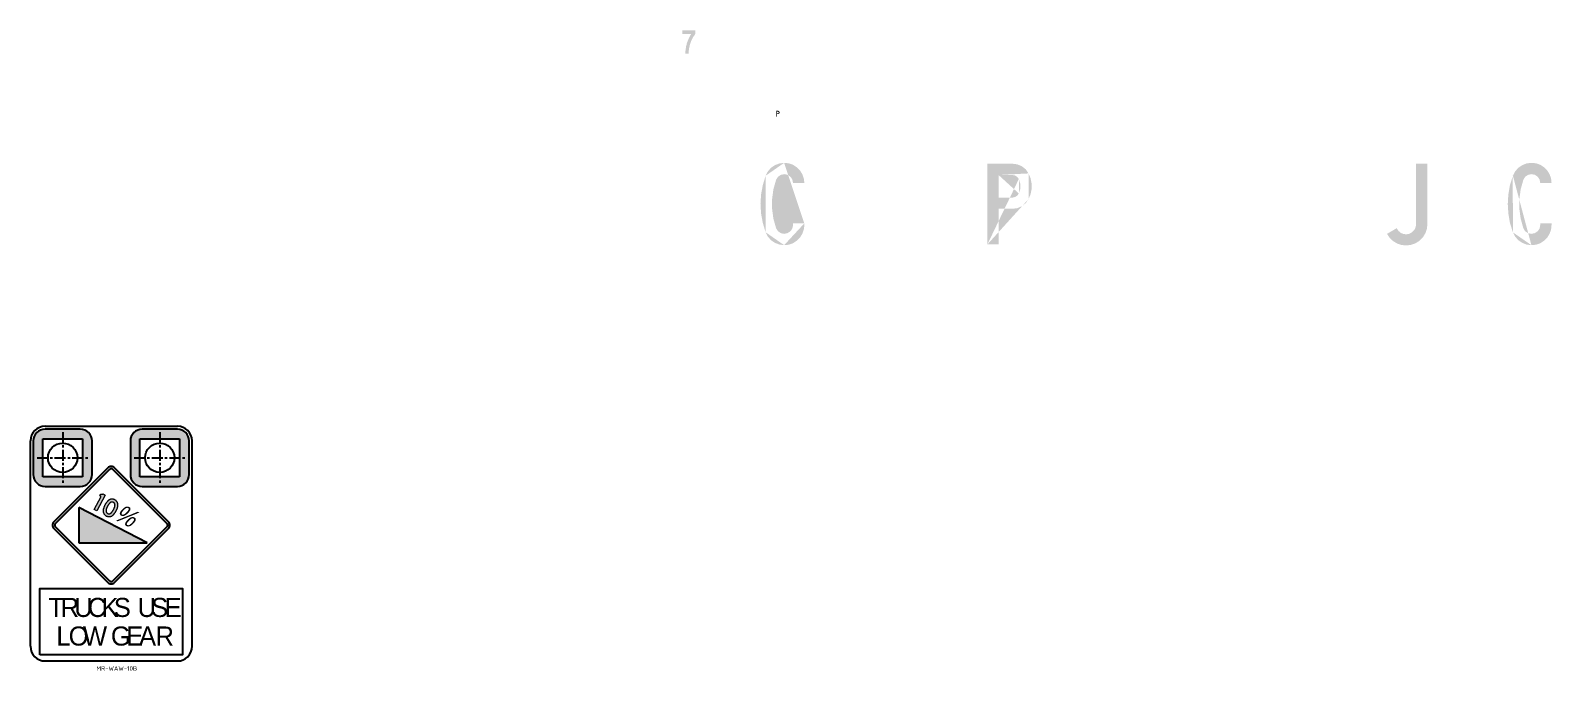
# Model space of a CAD drawing. Extents: x -272 to 1038, y -1303 to 235.
# Drawn here: x -272 to 763, y -202 to 235 of the extents above; entities that cross this region are included whole.
import ezdxf

# ---------------------------------------------------------------- set-up
doc = ezdxf.new("R2010")
doc.units = 0
doc.header["$LTSCALE"] = 6
doc.header["$MEASUREMENT"] = 0
doc.linetypes.add('CENTER', pattern=[2, 1.25, -0.25, 0.25, -0.25])
doc.linetypes.add('CENTERX2', pattern=[101.6, 63.5, -12.7, 12.7, -12.7])
doc.layers.get('0').update_dxf_attribs({"linetype": 'CONTINUOUS'})
for name, color, linetype in [('CENT25', 1, 'CENTER'), ('GREEN', 84, 'CONTINUOUS'), ('L25', 1, 'CONTINUOUS'), ('L35', 3, 'CONTINUOUS'), ('T25', 1, 'CONTINUOUS'), ('TBLK25', 1, 'CONTINUOUS')]:
    doc.layers.add(name, color=color, linetype=linetype)
doc.styles.add('ARIAL', font='ARIAL.TTF', dxfattribs={"width": 0.9, "oblique": 15})
doc.styles.add('CSERIES', font='Cseries.shx')
doc.styles.add('ISO', font='iso')

# ---------------------------------------------------------------- blocks, each defined once
blk = doc.blocks.new('blk5')
at = {"layer": 'L35', "style": 'CSERIES'}
for s, p in [('G', (0, 0)), ('E', (6.93, 0)), ('A', (12.76, 0)), ('R', (20.25, 0))]:
    blk.add_text(s, height=8.67, dxfattribs=at).set_placement(p)
blk = doc.blocks.new('blk4')
at = {"layer": 'L35', "style": 'CSERIES'}
for s, p in [('L', (0, 0)), ('O', (5.58, 0)), ('W', (12.06, 0))]:
    blk.add_text(s, height=8.67, dxfattribs=at).set_placement(p)
blk = doc.blocks.new('blk6')
at = {"layer": 'L35'}
for name, p in [('blk4', (0, 0)), ('blk5', (24.75, 0))]:
    blk.add_blockref(name, p, dxfattribs=at)
blk = doc.blocks.new('blk2')
at = {"layer": 'L35', "style": 'CSERIES'}
for s, p in [('U', (0, 0)), ('S', (6.15, 0)), ('E', (12.25, 0))]:
    blk.add_text(s, height=8.67, dxfattribs=at).set_placement(p)
blk = doc.blocks.new('blk1')
at = {"layer": 'L35', "style": 'CSERIES'}
for s, p in [('T', (0, 0)), ('R', (5.61, 0)), ('U', (11.76, 0)), ('C', (17.91, 0)), ('K', (24.12, 0)), ('S', (29.72, 0))]:
    blk.add_text(s, height=8.67, dxfattribs=at).set_placement(p)
blk = doc.blocks.new('blk3')
at = {"layer": 'L35'}
for name, p in [('blk1', (0, 0)), ('blk2', (40.54, 0))]:
    blk.add_blockref(name, p, dxfattribs=at)

msp = doc.modelspace()

# ---------------------------------------------------------------- hatches: boundary and pattern name
at = {"layer": 'GREEN'}
h = msp.add_hatch(color=256, dxfattribs=at)
h.paths.add_polyline_path([(254.5, 101.9), (254.4, 101.9)], flags=16)
edge = h.paths.add_edge_path()
edge.add_line((246.8, 103.1), (254.5, 103.1))
edge.add_line((254.5, 103.1), (254.5, 101.9))
edge.add_line((254.1, 98.9), (254.5, 101.9))
edge.add_line((254.1, 98.9), (253.1, 96))
edge.add_line((253.1, 96), (251.5, 93.4))
edge.add_line((251.5, 93.4), (249.3, 91.2))
edge.add_line((249.3, 91.2), (246.7, 89.5))
edge.add_line((246.7, 89.5), (243.8, 88.5))
edge.add_line((243.8, 88.5), (240.7, 88.2))
edge.add_line((240.7, 88.2), (237.5, 88.6))
edge.add_line((237.5, 88.6), (234.4, 89.8))
edge.add_line((234.4, 89.8), (231.7, 91.6))
edge.add_line((231.7, 91.6), (229.6, 94.1))
edge.add_line((229.6, 94.1), (228.1, 97))
edge.add_line((228.1, 97), (226.2, 103.3))
edge.add_line((226.2, 103.3), (225, 109.7))
edge.add_line((225, 109.7), (224.6, 116.3))
edge.add_line((224.6, 116.3), (225, 122.8))
edge.add_line((225, 122.8), (226.2, 129.2))
edge.add_line((226.2, 129.2), (228.1, 135.5))
edge.add_line((228.1, 135.5), (229.6, 138.4))
edge.add_line((229.6, 138.4), (231.7, 140.9))
edge.add_line((231.7, 140.9), (234.4, 142.7))
edge.add_line((234.4, 142.7), (237.5, 143.9))
edge.add_line((237.5, 143.9), (240.7, 144.3))
edge.add_line((240.7, 144.3), (243.8, 144))
edge.add_line((243.8, 144), (246.7, 143))
edge.add_line((246.7, 143), (249.3, 141.3))
edge.add_line((249.3, 141.3), (251.5, 139.1))
edge.add_line((251.5, 139.1), (253.1, 136.5))
edge.add_line((253.1, 136.5), (254.1, 133.6))
edge.add_line((254.1, 133.6), (254.5, 130.5))
edge.add_line((254.5, 130.5), (246.8, 130.5))
edge.add_line((246.8, 130.5), (246.3, 132.9))
edge.add_line((246.3, 132.9), (245, 134.8))
edge.add_line((245, 134.8), (243, 136.2))
edge.add_line((243, 136.2), (240.7, 136.6))
edge.add_line((240.7, 136.6), (238.4, 136.1))
edge.add_line((238.4, 136.1), (236.5, 134.8))
edge.add_line((236.5, 134.8), (235.2, 132.7))
edge.add_line((235.2, 132.7), (233.4, 126.3))
edge.add_line((233.4, 126.3), (232.5, 119.6))
edge.add_line((232.5, 119.6), (232.5, 112.9))
edge.add_line((232.5, 112.9), (233.4, 106.2))
edge.add_line((233.4, 106.2), (235.2, 99.8))
edge.add_line((235.2, 99.8), (236.5, 97.7))
edge.add_line((236.5, 97.7), (238.4, 96.4))
edge.add_line((238.4, 96.4), (240.7, 95.9))
edge.add_line((240.7, 95.9), (243, 96.4))
edge.add_line((243, 96.4), (245, 97.7))
edge.add_line((245, 97.7), (246.3, 99.6))
edge.add_line((246.3, 99.6), (246.8, 101.9))
edge.add_line((246.8, 101.9), (246.8, 103.1))
edge = h.paths.add_edge_path(flags=16)
edge.add_line((254.5, 103.1), (254.4, 103.1))
edge.add_line((240.7, 144.3), (240.7, 144.3))
edge.add_line((228.1, 135.5), (228.1, 135.5))
edge.add_line((228.1, 97), (228.1, 97))
edge.add_line((240.7, 88.2), (240.7, 88.2))
h = msp.add_hatch(color=256, dxfattribs=at)
h.paths.add_polyline_path([(396.1, 136), (396.1, 136)], flags=16)
edge = h.paths.add_edge_path(flags=17)
edge.add_line((386.8, 120.6), (386.8, 136))
edge.add_line((386.8, 136), (396.1, 136))
edge.add_line((397.9, 135.7), (396.1, 136))
edge.add_line((397.9, 135.7), (399.4, 134.7))
edge.add_line((399.4, 134.7), (400.5, 133.3))
edge.add_line((400.5, 133.3), (401.5, 130))
edge.add_line((401.5, 130), (401.5, 126.6))
edge.add_line((401.5, 126.6), (400.5, 123.4))
edge.add_line((400.5, 123.4), (399.4, 121.9))
edge.add_line((399.4, 121.9), (397.9, 121))
edge.add_line((397.9, 121), (396.1, 120.6))
edge.add_line((396.1, 120.6), (386.8, 120.6))
h.paths.add_polyline_path([(396.1, 143.7), (396.1, 143.7)], flags=16)
edge = h.paths.add_edge_path()
edge.add_line((386.8, 88.7), (379.1, 88.7))
edge.add_line((379.1, 88.7), (379.1, 143.7))
edge.add_line((379.1, 143.7), (396.1, 143.7))
edge.add_line((399.4, 143.3), (396.1, 143.7))
edge.add_line((399.4, 143.3), (402.5, 142))
edge.add_line((402.5, 142), (405.2, 139.9))
edge.add_line((405.2, 139.9), (407.1, 137.1))
edge.add_line((407.1, 137.1), (408.5, 133.8))
edge.add_line((408.5, 133.8), (409.2, 130.2))
edge.add_line((409.2, 130.2), (409.2, 126.5))
edge.add_line((409.2, 126.5), (408.5, 122.9))
edge.add_line((408.5, 122.9), (407.1, 119.6))
edge.add_line((407.1, 119.6), (405.2, 116.8))
edge.add_line((405.2, 116.8), (402.5, 114.7))
edge.add_line((402.5, 114.7), (399.4, 113.4))
edge.add_line((399.4, 113.4), (396.1, 113))
edge.add_line((396.1, 113), (386.8, 113))
edge.add_line((386.8, 113), (386.8, 88.7))
edge = h.paths.add_edge_path()
edge.add_line((386.8, 136), (386.7, 136))
edge.add_line((400.5, 123.4), (400.5, 123.4))
edge.add_line((400.5, 133.3), (400.5, 133.3))
edge.add_line((379.1, 88.7), (379.1, 88.7))
edge.add_line((407.1, 119.6), (407.1, 119.6))
edge.add_line((407.1, 137.1), (407.1, 137.1))
h = msp.add_hatch(color=256, dxfattribs=at)
h.paths.add_polyline_path([(396.1, 136), (396.1, 136)], flags=16)
edge = h.paths.add_edge_path(flags=17)
edge.add_line((386.8, 120.6), (386.8, 136))
edge.add_line((386.8, 136), (396.1, 136))
edge.add_line((397.9, 135.7), (396.1, 136))
edge.add_line((397.9, 135.7), (399.4, 134.7))
edge.add_line((399.4, 134.7), (400.5, 133.3))
edge.add_line((400.5, 133.3), (401.5, 130))
edge.add_line((401.5, 130), (401.5, 126.6))
edge.add_line((401.5, 126.6), (400.5, 123.4))
edge.add_line((400.5, 123.4), (399.4, 121.9))
edge.add_line((399.4, 121.9), (397.9, 121))
edge.add_line((397.9, 121), (396.1, 120.6))
edge.add_line((396.1, 120.6), (386.8, 120.6))
h.paths.add_polyline_path([(396.1, 143.7), (396.1, 143.7)], flags=16)
edge = h.paths.add_edge_path()
edge.add_line((386.8, 88.7), (379.1, 88.7))
edge.add_line((379.1, 88.7), (379.1, 143.7))
edge.add_line((379.1, 143.7), (396.1, 143.7))
edge.add_line((399.4, 143.3), (396.1, 143.7))
edge.add_line((399.4, 143.3), (402.5, 142))
edge.add_line((402.5, 142), (405.2, 139.9))
edge.add_line((405.2, 139.9), (407.1, 137.1))
edge.add_line((407.1, 137.1), (408.5, 133.8))
edge.add_line((408.5, 133.8), (409.2, 130.2))
edge.add_line((409.2, 130.2), (409.2, 126.5))
edge.add_line((409.2, 126.5), (408.5, 122.9))
edge.add_line((408.5, 122.9), (407.1, 119.6))
edge.add_line((407.1, 119.6), (405.2, 116.8))
edge.add_line((405.2, 116.8), (402.5, 114.7))
edge.add_line((402.5, 114.7), (399.4, 113.4))
edge.add_line((399.4, 113.4), (396.1, 113))
edge.add_line((396.1, 113), (386.8, 113))
edge.add_line((386.8, 113), (386.8, 88.7))
edge = h.paths.add_edge_path()
edge.add_line((386.8, 136), (386.7, 136))
edge.add_line((400.5, 123.4), (400.5, 123.4))
edge.add_line((400.5, 133.3), (400.5, 133.3))
edge.add_line((379.1, 88.7), (379.1, 88.7))
edge.add_line((407.1, 119.6), (407.1, 119.6))
edge.add_line((407.1, 137.1), (407.1, 137.1))
h = msp.add_hatch(color=256, dxfattribs=at)
h.paths.add_polyline_path([(671, 102.5), (671, 102.5)], flags=16)
edge = h.paths.add_edge_path()
edge.add_line((671, 143.7), (671, 102.5))
edge.add_line((670.7, 100.5), (671, 102.5))
edge.add_line((670.7, 100.5), (669.8, 98.6))
edge.add_line((669.8, 98.6), (668.3, 97.1))
edge.add_line((668.3, 97.1), (666.5, 96))
edge.add_line((666.5, 96), (664.5, 95.6))
edge.add_line((664.5, 95.6), (662.4, 95.8))
edge.add_line((662.4, 95.8), (660.5, 96.6))
edge.add_line((660.5, 96.6), (658.9, 98))
edge.add_line((658.9, 98), (657.8, 99.8))
edge.add_line((657.8, 99.8), (651.2, 95.9))
edge.add_line((651.2, 95.9), (653, 93.2))
edge.add_line((653, 93.2), (655.3, 91))
edge.add_line((655.3, 91), (658.1, 89.3))
edge.add_line((658.1, 89.3), (661.1, 88.3))
edge.add_line((661.1, 88.3), (664.4, 88))
edge.add_line((664.4, 88), (667.5, 88.4))
edge.add_line((667.5, 88.4), (670.6, 89.5))
edge.add_line((670.6, 89.5), (673.3, 91.2))
edge.add_line((673.3, 91.2), (675.6, 93.5))
edge.add_line((675.6, 93.5), (677.3, 96.3))
edge.add_line((677.3, 96.3), (678.3, 99.3))
edge.add_line((678.3, 99.3), (678.7, 102.5))
edge.add_line((678.7, 102.5), (678.7, 143.7))
edge.add_line((678.7, 143.7), (671, 143.7))
edge = h.paths.add_edge_path(flags=16)
edge.add_line((678.7, 102.5), (678.7, 102.5))
edge.add_line((678.7, 102.5), (678.7, 102.5))
edge = h.paths.add_edge_path(flags=16)
edge.add_line((657.8, 99.8), (657.8, 99.8))
h = msp.add_hatch(color=256, dxfattribs=at)
h.paths.add_polyline_path([(763.2, 101.9), (763.2, 101.9)], flags=16)
edge = h.paths.add_edge_path()
edge.add_line((755.5, 103.1), (763.2, 103.1))
edge.add_line((763.2, 103.1), (763.2, 101.9))
edge.add_line((762.9, 98.9), (763.2, 101.9))
edge.add_line((762.9, 98.9), (761.9, 96))
edge.add_line((761.9, 96), (760.3, 93.4))
edge.add_line((760.3, 93.4), (758.1, 91.2))
edge.add_line((758.1, 91.2), (755.5, 89.5))
edge.add_line((755.5, 89.5), (752.6, 88.5))
edge.add_line((752.6, 88.5), (749.5, 88.2))
edge.add_line((749.5, 88.2), (746.2, 88.6))
edge.add_line((746.2, 88.6), (743.2, 89.8))
edge.add_line((743.2, 89.8), (740.5, 91.6))
edge.add_line((740.5, 91.6), (738.4, 94.1))
edge.add_line((738.4, 94.1), (736.9, 97))
edge.add_line((736.9, 97), (734.9, 103.3))
edge.add_line((734.9, 103.3), (733.8, 109.7))
edge.add_line((733.8, 109.7), (733.4, 116.3))
edge.add_line((733.4, 116.3), (733.8, 122.8))
edge.add_line((733.8, 122.8), (734.9, 129.2))
edge.add_line((734.9, 129.2), (736.9, 135.5))
edge.add_line((736.9, 135.5), (738.4, 138.4))
edge.add_line((738.4, 138.4), (740.5, 140.9))
edge.add_line((740.5, 140.9), (743.2, 142.7))
edge.add_line((743.2, 142.7), (746.2, 143.9))
edge.add_line((746.2, 143.9), (749.5, 144.3))
edge.add_line((749.5, 144.3), (752.6, 144))
edge.add_line((752.6, 144), (755.5, 143))
edge.add_line((755.5, 143), (758.1, 141.3))
edge.add_line((758.1, 141.3), (760.3, 139.1))
edge.add_line((760.3, 139.1), (761.9, 136.5))
edge.add_line((761.9, 136.5), (762.9, 133.6))
edge.add_line((762.9, 133.6), (763.2, 130.5))
edge.add_line((763.2, 130.5), (755.5, 130.5))
edge.add_line((755.5, 130.5), (755.1, 132.9))
edge.add_line((755.1, 132.9), (753.8, 134.8))
edge.add_line((753.8, 134.8), (751.8, 136.2))
edge.add_line((751.8, 136.2), (749.5, 136.6))
edge.add_line((749.5, 136.6), (747.2, 136.1))
edge.add_line((747.2, 136.1), (745.2, 134.8))
edge.add_line((745.2, 134.8), (744, 132.7))
edge.add_line((744, 132.7), (742.2, 126.3))
edge.add_line((742.2, 126.3), (741.3, 119.6))
edge.add_line((741.3, 119.6), (741.3, 112.9))
edge.add_line((741.3, 112.9), (742.2, 106.2))
edge.add_line((742.2, 106.2), (744, 99.8))
edge.add_line((744, 99.8), (745.2, 97.7))
edge.add_line((745.2, 97.7), (747.2, 96.4))
edge.add_line((747.2, 96.4), (749.5, 95.9))
edge.add_line((749.5, 95.9), (751.8, 96.4))
edge.add_line((751.8, 96.4), (753.8, 97.7))
edge.add_line((753.8, 97.7), (755.1, 99.6))
edge.add_line((755.1, 99.6), (755.5, 101.9))
edge.add_line((755.5, 101.9), (755.5, 103.1))
edge = h.paths.add_edge_path(flags=16)
edge.add_line((763.2, 103.1), (763.2, 103.1))
edge.add_line((749.5, 144.3), (749.5, 144.3))
edge.add_line((736.9, 135.5), (736.8, 135.5))
edge.add_line((736.9, 97), (736.8, 97))
edge.add_line((749.5, 88.2), (749.5, 88.2))
at = {"layer": 'L25'}
h = msp.add_hatch(color=256, dxfattribs=at)
h.paths.add_polyline_path([(-237, -43.7), (-237, -69.7), (-264, -69.7), (-264, -44.2), (-268.1, -39.5, 0.19903), (-270.5, -45.2), (-270.5, -68.2, 0.414214), (-262.5, -76.2), (-238.5, -76.2, 0.414214), (-230.5, -68.2), (-230.5, -45.2, 0.414214), (-238.5, -37.2), (-262.5, -37.2, 0.198795), (-268.1, -39.5), (-264, -44.2), (-264, -43.7)])
h.paths.add_polyline_path([(-171.9, -43.7), (-166.6, -39.7, 0.206844), (-172.4, -37.2), (-196.4, -37.2, 0.414214), (-204.4, -45.2), (-204.4, -68.2, 0.414214), (-196.4, -76.2), (-172.4, -76.2, 0.414214), (-164.4, -68.2), (-164.4, -45.2, 0.191005), (-166.6, -39.7), (-171.9, -43.7), (-170.9, -43.7), (-170.9, -69.7), (-197.9, -69.7), (-197.9, -43.7)])
at = {"layer": 'L25', "ltscale": 1000}
h = msp.add_hatch(color=256, dxfattribs=at)
edge = h.paths.add_edge_path(flags=16)
edge.add_arc((-254.3, -102.7), 1.6, 135, 225)
edge.add_line((-255.4, -103.8), (-218.6, -140.6))
edge.add_arc((-217.5, -139.5), 1.6, 225, 315)
edge.add_line((-216.3, -140.6), (-179.5, -103.8))
edge.add_arc((-180.6, -102.7), 1.6, 315, 405)
edge.add_line((-179.5, -101.5), (-216.3, -64.7))
edge.add_arc((-217.5, -65.8), 1.6, 45, 135)
edge.add_line((-218.6, -64.7), (-255.4, -101.5))
edge = h.paths.add_edge_path()
edge.add_arc((-217.5, -139.5), 3.21, 225, 315)
edge.add_line((-215.2, -141.8), (-178.4, -104.9))
edge.add_arc((-180.6, -102.7), 3.21, 315, 405)
edge.add_line((-178.4, -100.4), (-215.2, -63.5))
edge.add_arc((-217.5, -65.8), 3.21, 45, 135)
edge.add_line((-219.7, -63.5), (-256.6, -100.4))
edge.add_arc((-254.3, -102.7), 3.21, 135, 225)
edge.add_line((-256.6, -104.9), (-219.7, -141.8))
at = {"layer": 'L35', "linetype": 'Continuous'}
h = msp.add_hatch(color=1, dxfattribs=at)
h.paths.add_polyline_path([(-221.5, -82.1), (-222.9, -81.3), (-223.1, -81.4), (-223.4, -81.5), (-223.6, -81.5), (-223.8, -81.6), (-224, -81.6), (-224.3, -81.5), (-224.5, -81.4), (-225.2, -82.7), (-224.3, -83.2), (-229, -91.9), (-227.2, -92.8)])
h.paths.add_polyline_path([(-221.5, -88.4), (-221.6, -88.6), (-221.7, -88.8), (-221.8, -88.9), (-221.9, -89.1), (-222, -89.3), (-222, -89.5), (-222.1, -89.7), (-222.2, -89.9), (-222.3, -90.1), (-222.4, -90.3), (-222.4, -90.5), (-222.5, -90.6), (-222.6, -90.8), (-222.6, -91), (-222.7, -91.2), (-222.7, -91.4), (-222.8, -91.6), (-222.9, -91.8), (-222.9, -91.9), (-222.9, -92.1), (-222.9, -92.2), (-222.9, -92.3), (-223, -92.4), (-223, -92.5), (-223, -92.8), (-223, -92.9), (-223, -93), (-223, -93.1), (-223, -93.2), (-222.9, -93.4), (-222.9, -93.6), (-222.9, -93.7), (-222.9, -93.8), (-222.8, -93.9), (-222.8, -94), (-222.8, -94.1), (-222.7, -94.3), (-222.6, -94.4), (-222.6, -94.5), (-222.5, -94.7), (-222.5, -94.8), (-222.4, -94.9), (-222.4, -95), (-222.3, -95.1), (-222.2, -95.1), (-222.2, -95.2), (-222.1, -95.3), (-222, -95.4), (-221.9, -95.5), (-221.9, -95.6), (-221.8, -95.7), (-221.7, -95.8), (-221.6, -95.8), (-221.5, -95.9), (-221.3, -96), (-221.1, -96.2), (-221, -96.2), (-220.9, -96.3), (-220.8, -96.4), (-220.7, -96.4), (-220.6, -96.5), (-220.5, -96.5), (-220.4, -96.5), (-220.3, -96.6), (-220.1, -96.7), (-220, -96.7), (-219.9, -96.7), (-219.8, -96.7), (-219.6, -96.8), (-219.5, -96.8), (-219.4, -96.8), (-219.3, -96.8), (-219.2, -96.8), (-219.1, -96.8), (-219, -96.8), (-218.8, -96.8), (-218.7, -96.8), (-218.6, -96.8), (-218.5, -96.8), (-218.4, -96.8), (-218.3, -96.8), (-218.1, -96.7), (-217.9, -96.7), (-217.8, -96.7), (-217.7, -96.6), (-217.6, -96.6), (-217.5, -96.5), (-217.4, -96.5), (-217.3, -96.5), (-217.2, -96.4), (-217.1, -96.4), (-217, -96.3), (-216.9, -96.2), (-216.8, -96.2), (-216.7, -96.1), (-216.5, -96), (-216.4, -95.9), (-216.3, -95.8), (-216.2, -95.7), (-216.1, -95.7), (-216, -95.6), (-216, -95.5), (-215.8, -95.3), (-215.7, -95.2), (-215.6, -95), (-215.4, -94.9), (-215.3, -94.7), (-215.2, -94.5), (-215.1, -94.4), (-214.9, -94.2), (-214.8, -94), (-214.7, -93.9), (-214.6, -93.7), (-214.5, -93.5), (-214.4, -93.3), (-214.3, -93.2), (-214.2, -93), (-214.1, -92.8), (-214, -92.6), (-213.9, -92.4), (-213.8, -92.2), (-213.7, -92), (-213.6, -91.9), (-213.6, -91.7), (-213.5, -91.5), (-213.4, -91.3), (-213.3, -91.1), (-213.3, -90.9), (-213.2, -90.7), (-213.2, -90.5), (-213.1, -90.3), (-213, -90.1), (-213, -89.9), (-213, -89.8), (-212.9, -89.7), (-212.9, -89.4), (-212.9, -89.3), (-212.9, -89.2), (-212.9, -89), (-212.9, -88.9), (-212.9, -88.7), (-212.9, -88.6), (-212.9, -88.4), (-212.9, -88.2), (-213, -88.1), (-213, -87.9), (-213, -87.8), (-213.1, -87.7), (-213.1, -87.6), (-213.1, -87.5), (-213.2, -87.4), (-213.2, -87.3), (-213.3, -87.2), (-213.3, -87.1), (-213.4, -87), (-213.4, -86.9), (-213.5, -86.8), (-213.6, -86.7), (-213.6, -86.6), (-213.7, -86.5), (-213.8, -86.4), (-213.8, -86.3), (-213.9, -86.2), (-214, -86.1), (-214.1, -86.1), (-214.2, -85.9), (-214.3, -85.8), (-214.4, -85.8), (-214.5, -85.7), (-214.6, -85.6), (-214.7, -85.6), (-214.8, -85.5), (-214.9, -85.4), (-215.1, -85.3), (-215.2, -85.3), (-215.3, -85.2), (-215.4, -85.2), (-215.5, -85.1), (-215.6, -85.1), (-215.8, -85.1), (-215.9, -85), (-216, -85), (-216.1, -85), (-216.2, -85), (-216.3, -84.9), (-216.4, -84.9), (-216.6, -84.9), (-216.7, -84.9), (-216.8, -84.9), (-216.9, -84.9), (-217, -84.9), (-217.1, -84.9), (-217.2, -84.9), (-217.4, -84.9), (-217.5, -84.9), (-217.6, -85), (-217.7, -85), (-217.8, -85), (-217.9, -85), (-218, -85.1), (-218.3, -85.1), (-218.4, -85.2), (-218.5, -85.2), (-218.6, -85.3), (-218.7, -85.3), (-218.8, -85.4), (-218.9, -85.4), (-219, -85.5), (-219.1, -85.6), (-219.2, -85.6), (-219.4, -85.8), (-219.5, -85.8), (-219.6, -85.9), (-219.7, -86.1), (-219.8, -86.2), (-219.9, -86.2), (-220, -86.4), (-220.2, -86.5), (-220.3, -86.7), (-220.4, -86.9), (-220.5, -87), (-220.7, -87.2), (-220.8, -87.4), (-220.9, -87.5), (-221, -87.7), (-221.1, -87.9), (-221.3, -88), (-221.4, -88.2)])
h.paths.add_polyline_path([(-219.2, -88.5), (-219, -88.3), (-218.9, -88.2), (-218.8, -87.9), (-218.5, -87.7), (-218.3, -87.4), (-218.1, -87.2), (-217.9, -87.1), (-217.7, -87), (-217.4, -86.9), (-217.3, -86.9), (-217.1, -86.9), (-216.9, -86.9), (-216.6, -86.9), (-216.4, -86.9), (-216.1, -87), (-215.9, -87.1), (-215.7, -87.2), (-215.5, -87.4), (-215.3, -87.6), (-215.2, -87.7), (-215.2, -87.8), (-215, -88), (-215, -88.2), (-214.9, -88.4), (-214.9, -88.6), (-214.9, -88.7), (-214.8, -89), (-214.9, -89.1), (-214.9, -89.3), (-214.9, -89.5), (-215, -89.7), (-215.1, -90), (-215.1, -90.2), (-215.2, -90.5), (-215.3, -90.7), (-215.4, -91), (-215.5, -91.3), (-215.6, -91.6), (-215.7, -91.7), (-215.9, -92), (-216, -92.3), (-216.2, -92.5), (-216.3, -92.7), (-216.4, -92.9), (-216.6, -93.1), (-216.7, -93.4), (-216.9, -93.6), (-217.1, -93.8), (-217.3, -94), (-217.4, -94.1), (-217.6, -94.3), (-217.8, -94.5), (-218, -94.6), (-218.2, -94.7), (-218.5, -94.8), (-218.7, -94.8), (-218.9, -94.9), (-219.1, -94.9), (-219.4, -94.8), (-219.6, -94.8), (-219.9, -94.7), (-220.1, -94.5), (-220.3, -94.4), (-220.4, -94.2), (-220.6, -94.1), (-220.7, -93.9), (-220.8, -93.6), (-220.9, -93.5), (-220.9, -93.4), (-221, -93.2), (-221, -93.1), (-221, -92.8), (-221, -92.7), (-221, -92.5), (-220.9, -92.2), (-220.8, -91.8), (-220.7, -91.5), (-220.6, -91.2), (-220.6, -91), (-220.5, -90.8), (-220.4, -90.5), (-220.2, -90.3), (-220.1, -90), (-220, -89.8), (-219.9, -89.5), (-219.7, -89.3), (-219.5, -89), (-219.4, -88.7)], flags=16)
msp.add_hatch(color=1, dxfattribs=at).paths.add_polyline_path([(-239.5, -90.5), (-239.5, -114.6), (-193.1, -114.6)])
at = {"layer": 'TBLK25', "linetype": 'CENTERX2'}
h = msp.add_hatch(color=256, dxfattribs=at)
h.paths.add_polyline_path([(175.7, 218.6), (175.7, 218.6)], flags=16)
edge = h.paths.add_edge_path()
edge.add_line((175.7, 219), (175.7, 218.6))
edge.add_line((173.4, 218.6), (175.7, 218.6))
edge.add_line((173.4, 218.6), (173.4, 219.1))
edge.add_line((173.4, 219.1), (173.5, 219.6))
edge.add_line((173.5, 219.6), (173.5, 220.1))
edge.add_line((173.5, 220.1), (173.5, 220.6))
edge.add_line((173.5, 220.6), (173.6, 221))
edge.add_line((173.6, 221), (173.6, 221.5))
edge.add_line((173.6, 221.5), (173.7, 222))
edge.add_line((173.7, 222), (173.8, 222.5))
edge.add_line((173.8, 222.5), (173.9, 223))
edge.add_line((173.9, 223), (173.9, 223.5))
edge.add_line((173.9, 223.5), (174, 224))
edge.add_line((174, 224), (174.2, 224.5))
edge.add_line((174.2, 224.5), (174.3, 224.9))
edge.add_line((174.3, 224.9), (174.4, 225.4))
edge.add_line((174.4, 225.4), (174.5, 225.9))
edge.add_line((174.5, 225.9), (174.7, 226.4))
edge.add_line((174.7, 226.4), (174.9, 226.8))
edge.add_line((174.9, 226.8), (175, 227.3))
edge.add_line((175, 227.3), (175.2, 227.8))
edge.add_line((175.2, 227.8), (175.4, 228.2))
edge.add_line((175.4, 228.2), (175.6, 228.7))
edge.add_line((175.6, 228.7), (175.8, 229.1))
edge.add_line((175.8, 229.1), (176, 229.6))
edge.add_line((176, 229.6), (176.2, 230))
edge.add_line((176.2, 230), (176.4, 230.5))
edge.add_line((176.4, 230.5), (176.7, 230.9))
edge.add_line((176.7, 230.9), (176.9, 231.3))
edge.add_line((176.9, 231.3), (177.2, 231.7))
edge.add_line((177.2, 231.7), (177.4, 232.2))
edge.add_line((177.4, 232.2), (171.4, 232.2))
edge.add_line((171.4, 232.2), (171.4, 234.6))
edge.add_line((171.4, 234.6), (180.2, 234.6))
edge.add_line((180.2, 234.6), (180.2, 232.2))
edge.add_line((180.2, 232.2), (179.9, 231.8))
edge.add_line((179.9, 231.8), (179.6, 231.4))
edge.add_line((179.6, 231.4), (179.4, 231))
edge.add_line((179.4, 231), (179.1, 230.6))
edge.add_line((179.1, 230.6), (178.9, 230.2))
edge.add_line((178.9, 230.2), (178.6, 229.8))
edge.add_line((178.6, 229.8), (178.4, 229.4))
edge.add_line((178.4, 229.4), (178.2, 229))
edge.add_line((178.2, 229), (178, 228.6))
edge.add_line((178, 228.6), (177.8, 228.1))
edge.add_line((177.8, 228.1), (177.6, 227.7))
edge.add_line((177.6, 227.7), (177.4, 227.3))
edge.add_line((177.4, 227.3), (177.2, 226.8))
edge.add_line((177.2, 226.8), (177.1, 226.4))
edge.add_line((177.1, 226.4), (176.9, 225.9))
edge.add_line((176.9, 225.9), (176.8, 225.5))
edge.add_line((176.8, 225.5), (176.6, 225.1))
edge.add_line((176.6, 225.1), (176.5, 224.6))
edge.add_line((176.5, 224.6), (176.4, 224.1))
edge.add_line((176.4, 224.1), (176.3, 223.7))
edge.add_line((176.3, 223.7), (176.2, 223.2))
edge.add_line((176.2, 223.2), (176.1, 222.8))
edge.add_line((176.1, 222.8), (176, 222.3))
edge.add_line((176, 222.3), (175.9, 221.8))
edge.add_line((175.9, 221.8), (175.9, 221.4))
edge.add_line((175.9, 221.4), (175.8, 220.9))
edge.add_line((175.8, 220.9), (175.8, 220.4))
edge.add_line((175.8, 220.4), (175.7, 220))
edge.add_line((175.7, 220), (175.7, 219.5))
edge.add_line((175.7, 219.5), (175.7, 219))
edge = h.paths.add_edge_path(flags=16)
edge.add_line((180.2, 232.2), (180.1, 232.2))
edge.add_line((173.4, 218.6), (173.4, 218.6))
h = msp.add_hatch(color=256, dxfattribs=at)
h.paths.add_polyline_path([(236.6, 179.2), (236.6, 179.2)], flags=0)
edge = h.paths.add_edge_path(flags=16)
edge.add_line((235.9, 178.1), (235.9, 179.2))
edge.add_line((235.9, 179.2), (236.6, 179.2))
edge.add_line((236.9, 179), (236.6, 179.2))
edge.add_line((236.9, 179), (237, 178.7))
edge.add_line((237, 178.7), (236.9, 178.3))
edge.add_line((236.9, 178.3), (236.6, 178.1))
edge.add_line((236.6, 178.1), (235.9, 178.1))
h.paths.add_polyline_path([(236.6, 179.8), (236.6, 179.8)], flags=16)
edge = h.paths.add_edge_path()
edge.add_line((235.9, 175.8), (235.4, 175.8))
edge.add_line((235.4, 175.8), (235.4, 179.8))
edge.add_line((235.4, 179.8), (236.6, 179.8))
edge.add_line((236.9, 179.7), (236.6, 179.8))
edge.add_line((236.9, 179.7), (237.2, 179.6))
edge.add_line((237.2, 179.6), (237.4, 179.4))
edge.add_line((237.4, 179.4), (237.6, 178.9))
edge.add_line((237.6, 178.9), (237.6, 178.5))
edge.add_line((237.6, 178.5), (237.4, 178))
edge.add_line((237.4, 178), (237.2, 177.8))
edge.add_line((237.2, 177.8), (236.9, 177.6))
edge.add_line((236.9, 177.6), (236.6, 177.5))
edge.add_line((236.6, 177.5), (235.9, 177.5))
edge.add_line((235.9, 177.5), (235.9, 175.8))

# ---------------------------------------------------------------- linework, layer by layer
at = {"color": 1, "lineweight": 0}
for points in [[(-222.9, -81.3), (-221.5, -82.1), (-227.2, -92.8), (-229, -91.9), (-224.3, -83.2), (-225.2, -82.7), (-224.5, -81.4), (-224.4, -81.5), (-224.3, -81.5), (-224.3, -81.5), (-224.2, -81.5), (-224.1, -81.5), (-224, -81.5), (-224, -81.6), (-223.9, -81.6), (-223.8, -81.6), (-223.7, -81.6), (-223.7, -81.6), (-223.6, -81.5), (-223.5, -81.5), (-223.4, -81.5), (-223.3, -81.5), (-223.3, -81.5), (-223.2, -81.4), (-223.1, -81.4), (-223.1, -81.4), (-223, -81.3), (-222.9, -81.3), (-222.9, -81.3)], [(-222.9, -91.8), (-222.9, -91.9), (-222.9, -92.1), (-222.9, -92.2), (-222.9, -92.3), (-223, -92.4), (-223, -92.5), (-223, -92.6), (-223, -92.8), (-223, -92.9), (-223, -93), (-223, -93.1), (-223, -93.2), (-222.9, -93.3), (-222.9, -93.4), (-222.9, -93.6), (-222.9, -93.7), (-222.9, -93.8), (-222.8, -93.9), (-222.8, -94), (-222.8, -94.1), (-222.7, -94.2), (-222.7, -94.3), (-222.6, -94.4), (-222.6, -94.5), (-222.5, -94.7), (-222.5, -94.8), (-222.4, -94.9), (-222.4, -95), (-222.3, -95.1), (-222.2, -95.1), (-222.2, -95.2), (-222.1, -95.3), (-222, -95.4), (-221.9, -95.5), (-221.9, -95.6), (-221.8, -95.7), (-221.7, -95.8), (-221.6, -95.8), (-221.5, -95.9), (-221.4, -96), (-221.3, -96), (-221.2, -96.1), (-221.1, -96.2), (-221, -96.2), (-220.9, -96.3), (-220.8, -96.4)], [(-219.9, -86.2), (-220, -86.4), (-220.2, -86.5), (-220.3, -86.7), (-220.4, -86.9), (-220.5, -87), (-220.7, -87.2), (-220.8, -87.4), (-220.9, -87.5), (-221, -87.7), (-221.1, -87.9), (-221.3, -88), (-221.4, -88.2), (-221.5, -88.4), (-221.6, -88.6), (-221.7, -88.8), (-221.8, -88.9), (-221.9, -89.1), (-222, -89.3), (-222, -89.5), (-222.1, -89.7), (-222.2, -89.9), (-222.3, -90.1), (-222.4, -90.3), (-222.4, -90.5), (-222.5, -90.6), (-222.6, -90.8), (-222.6, -91), (-222.7, -91.2), (-222.7, -91.4), (-222.8, -91.6), (-222.9, -91.8)], [(-218.3, -87.5), (-218.5, -87.6), (-218.6, -87.7), (-218.7, -87.9), (-218.8, -88), (-218.9, -88.2), (-219, -88.3), (-219.2, -88.4), (-219.3, -88.6), (-219.4, -88.7), (-219.5, -88.9), (-219.6, -89.1), (-219.7, -89.2), (-219.8, -89.4), (-219.9, -89.5), (-220, -89.7), (-220, -89.8), (-220.1, -90), (-220.2, -90.2), (-220.3, -90.3), (-220.4, -90.5), (-220.4, -90.7), (-220.5, -90.8), (-220.6, -91), (-220.6, -91.2), (-220.7, -91.4), (-220.7, -91.5), (-220.8, -91.7), (-220.8, -91.9), (-220.9, -92.1), (-220.9, -92.2), (-221, -92.4)], [(-221, -92.4), (-221, -92.5), (-221, -92.6), (-221, -92.7), (-221, -92.7), (-221, -92.8), (-221, -92.9), (-221, -93), (-221, -93.1), (-221, -93.2), (-221, -93.2), (-220.9, -93.3), (-220.9, -93.4), (-220.9, -93.5), (-220.9, -93.6), (-220.8, -93.6), (-220.8, -93.7), (-220.8, -93.8), (-220.7, -93.8), (-220.7, -93.9), (-220.6, -94), (-220.6, -94.1), (-220.6, -94.1), (-220.5, -94.2), (-220.4, -94.2), (-220.4, -94.3), (-220.3, -94.4), (-220.3, -94.4), (-220.2, -94.5), (-220.1, -94.5), (-220.1, -94.5), (-220, -94.6), (-219.9, -94.6)], [(-215, -85.4), (-215.1, -85.3), (-215.2, -85.3), (-215.3, -85.2), (-215.4, -85.2), (-215.5, -85.1), (-215.6, -85.1), (-215.8, -85.1), (-215.9, -85), (-216, -85), (-216.1, -85), (-216.2, -85), (-216.3, -84.9), (-216.4, -84.9), (-216.6, -84.9), (-216.7, -84.9), (-216.8, -84.9), (-216.9, -84.9), (-217, -84.9), (-217.1, -84.9), (-217.2, -84.9), (-217.4, -84.9), (-217.5, -84.9), (-217.6, -85), (-217.7, -85), (-217.8, -85), (-217.9, -85), (-218, -85.1), (-218.2, -85.1), (-218.3, -85.1), (-218.4, -85.2), (-218.5, -85.2), (-218.6, -85.3), (-218.7, -85.3), (-218.8, -85.4), (-218.9, -85.4), (-219, -85.5), (-219.1, -85.6), (-219.2, -85.6), (-219.3, -85.7), (-219.4, -85.8), (-219.5, -85.8), (-219.6, -85.9), (-219.6, -86), (-219.7, -86.1), (-219.8, -86.2), (-219.9, -86.2)], [(-215.9, -87.1), (-216, -87.1), (-216.1, -87), (-216.1, -87), (-216.2, -87), (-216.3, -86.9), (-216.4, -86.9), (-216.5, -86.9), (-216.5, -86.9), (-216.6, -86.9), (-216.7, -86.9), (-216.8, -86.9), (-216.9, -86.9), (-216.9, -86.9), (-217, -86.9), (-217.1, -86.9), (-217.2, -86.9), (-217.3, -86.9), (-217.3, -86.9), (-217.4, -86.9), (-217.5, -87), (-217.6, -87), (-217.7, -87), (-217.7, -87.1), (-217.8, -87.1), (-217.9, -87.1), (-217.9, -87.2), (-218, -87.2), (-218.1, -87.3), (-218.1, -87.3), (-218.2, -87.4), (-218.3, -87.4), (-218.3, -87.5)], [(-217.5, -94.3), (-217.4, -94.1), (-217.3, -94), (-217.1, -93.9), (-217, -93.7), (-216.9, -93.6), (-216.8, -93.4), (-216.7, -93.3), (-216.6, -93.1), (-216.5, -93), (-216.4, -92.8), (-216.3, -92.7), (-216.2, -92.5), (-216.1, -92.4), (-216, -92.2), (-215.9, -92), (-215.8, -91.9), (-215.7, -91.7), (-215.6, -91.6), (-215.6, -91.4), (-215.5, -91.2), (-215.4, -91.1), (-215.4, -90.9), (-215.3, -90.7), (-215.2, -90.5), (-215.2, -90.4), (-215.1, -90.2), (-215.1, -90), (-215, -89.8), (-215, -89.7), (-214.9, -89.5), (-214.9, -89.3)], [(-216, -95.5), (-215.8, -95.3), (-215.7, -95.2), (-215.6, -95), (-215.4, -94.9), (-215.3, -94.7), (-215.2, -94.5), (-215.1, -94.4), (-214.9, -94.2), (-214.8, -94), (-214.7, -93.9), (-214.6, -93.7), (-214.5, -93.5), (-214.4, -93.3), (-214.3, -93.2), (-214.2, -93), (-214.1, -92.8), (-214, -92.6), (-213.9, -92.4), (-213.8, -92.2), (-213.7, -92), (-213.6, -91.9), (-213.6, -91.7), (-213.5, -91.5), (-213.4, -91.3), (-213.3, -91.1), (-213.3, -90.9), (-213.2, -90.7), (-213.2, -90.5), (-213.1, -90.3), (-213, -90.1), (-213, -89.9)], [(-214.9, -89.3), (-214.9, -89.2), (-214.9, -89.1), (-214.9, -89.1), (-214.8, -89), (-214.8, -88.9), (-214.8, -88.8), (-214.9, -88.7), (-214.9, -88.7), (-214.9, -88.6), (-214.9, -88.5), (-214.9, -88.4), (-214.9, -88.3), (-214.9, -88.3), (-215, -88.2), (-215, -88.1), (-215, -88), (-215.1, -88), (-215.1, -87.9), (-215.2, -87.8), (-215.2, -87.7), (-215.2, -87.7), (-215.3, -87.6), (-215.4, -87.6), (-215.4, -87.5), (-215.5, -87.4), (-215.5, -87.4), (-215.6, -87.3), (-215.6, -87.3), (-215.7, -87.2), (-215.8, -87.2), (-215.8, -87.1), (-215.9, -87.1)], [(-213, -89.9), (-213, -89.8), (-212.9, -89.7), (-212.9, -89.6), (-212.9, -89.4), (-212.9, -89.3), (-212.9, -89.2), (-212.9, -89.1), (-212.9, -89), (-212.9, -88.9), (-212.9, -88.7), (-212.9, -88.6), (-212.9, -88.5), (-212.9, -88.4), (-212.9, -88.3), (-212.9, -88.2), (-213, -88.1), (-213, -87.9), (-213, -87.8), (-213.1, -87.7), (-213.1, -87.6), (-213.1, -87.5), (-213.2, -87.4), (-213.2, -87.3), (-213.3, -87.2), (-213.3, -87.1), (-213.4, -87), (-213.4, -86.9), (-213.5, -86.8), (-213.6, -86.7), (-213.6, -86.6), (-213.7, -86.5), (-213.8, -86.4), (-213.8, -86.3), (-213.9, -86.2), (-214, -86.1), (-214.1, -86.1), (-214.2, -86), (-214.2, -85.9), (-214.3, -85.8), (-214.4, -85.8), (-214.5, -85.7), (-214.6, -85.6), (-214.7, -85.6), (-214.8, -85.5), (-214.9, -85.4), (-215, -85.4)], [(-220.8, -96.4), (-220.7, -96.4), (-220.6, -96.5), (-220.5, -96.5), (-220.4, -96.5), (-220.3, -96.6), (-220.2, -96.6), (-220.1, -96.7), (-220, -96.7), (-219.9, -96.7), (-219.8, -96.7), (-219.6, -96.8), (-219.5, -96.8), (-219.4, -96.8), (-219.3, -96.8), (-219.2, -96.8), (-219.1, -96.8), (-219, -96.8), (-218.8, -96.8), (-218.7, -96.8), (-218.6, -96.8), (-218.5, -96.8), (-218.4, -96.8), (-218.3, -96.8), (-218.1, -96.7), (-218, -96.7), (-217.9, -96.7), (-217.8, -96.7), (-217.7, -96.6), (-217.6, -96.6), (-217.5, -96.5), (-217.4, -96.5), (-217.3, -96.5), (-217.2, -96.4), (-217.1, -96.4), (-217, -96.3), (-216.9, -96.2), (-216.8, -96.2), (-216.7, -96.1), (-216.6, -96), (-216.5, -96), (-216.4, -95.9), (-216.3, -95.8), (-216.2, -95.7), (-216.1, -95.7), (-216, -95.6), (-216, -95.5)], [(-219.9, -94.6), (-219.9, -94.7), (-219.8, -94.7), (-219.7, -94.7), (-219.6, -94.8), (-219.6, -94.8), (-219.5, -94.8), (-219.4, -94.8), (-219.3, -94.8), (-219.2, -94.8), (-219.1, -94.9), (-219.1, -94.9), (-219, -94.9), (-218.9, -94.9), (-218.8, -94.9), (-218.7, -94.9), (-218.7, -94.8), (-218.6, -94.8), (-218.5, -94.8), (-218.4, -94.8), (-218.3, -94.8), (-218.3, -94.7), (-218.2, -94.7), (-218.1, -94.7), (-218, -94.6), (-218, -94.6), (-217.9, -94.6), (-217.8, -94.5), (-217.8, -94.5), (-217.7, -94.4), (-217.6, -94.4), (-217.6, -94.3), (-217.5, -94.3)]]:
    msp.add_lwpolyline(points, dxfattribs=at)
at = {"layer": 'CENT25'}
for p, q in [((-250.5, -39.2), (-250.5, -74.2)), ((-184.4, -39.2), (-184.4, -74.2)), ((-268, -56.7), (-233, -56.7)), ((-201.9, -56.7), (-166.9, -56.7))]:
    msp.add_line(p, q, dxfattribs=at)
at = {"layer": 'L35'}
for p, q in [((-262.5, -35.2), (-172.4, -35.2)), ((-272.5, -185.2), (-272.5, -45.2)), ((-264, -69.7), (-264, -43.7)), ((-264, -43.7), (-237, -43.7)), ((-237, -43.7), (-237, -69.7)), ((-197.9, -43.7), (-170.9, -43.7)), ((-197.9, -69.7), (-197.9, -43.7)), ((-170.9, -43.7), (-170.9, -69.7)), ((-162.4, -185.2), (-162.4, -45.2)), ((-237, -69.7), (-264, -69.7)), ((-170.9, -69.7), (-197.9, -69.7)), ((-262.5, -195.2), (-172.4, -195.2))]:
    msp.add_line(p, q, dxfattribs=at)
at = {"layer": 'L35', "color": 1, "linetype": 'Continuous'}
for p, q in [((-239.5, -90.5), (-239.5, -114.6)), ((-193.1, -114.6), (-239.5, -90.5)), ((-239.5, -114.6), (-193.1, -114.6))]:
    msp.add_line(p, q, dxfattribs=at)
at = {"layer": 'L35'}
for points in [[(-262.5, -37.2, 0.414214), (-270.5, -45.2), (-270.5, -68.2, 0.414214), (-262.5, -76.2), (-238.5, -76.2, 0.414214), (-230.5, -68.2), (-230.5, -45.2, 0.414214), (-238.5, -37.2)], [(-196.4, -37.2, 0.414214), (-204.4, -45.2), (-204.4, -68.2, 0.414214), (-196.4, -76.2), (-172.4, -76.2, 0.414214), (-164.4, -68.2), (-164.4, -45.2, 0.414214), (-172.4, -37.2)]]:
    msp.add_lwpolyline(points, format="xyb", close=True, dxfattribs=at)
msp.add_lwpolyline([(-266, -191.1), (-266, -145.7), (-169, -145.7), (-169, -191.1)], close=True, dxfattribs=at)
for centre in [(-250.5, -56.7), (-184.4, -56.7)]:
    msp.add_circle(centre, 10, dxfattribs=at)
for centre, start, end in [((-262.5, -45.2), 90, 180), ((-172.4, -45.2), 0, 90), ((-262.5, -185.2), 180, 270), ((-172.4, -185.2), 270, 0)]:
    msp.add_arc(centre, 10, start, end, dxfattribs=at)
at = {"layer": 'T25', "flags": 128}
msp.add_lwpolyline([(-219.7, -141.8, 0.414214), (-215.2, -141.8), (-178.4, -104.9, 0.414214), (-178.4, -100.4), (-215.2, -63.5, 0.414214), (-219.7, -63.5), (-256.6, -100.4, 0.414214), (-256.6, -104.9)], format="xyb", close=True, dxfattribs=at)
at = {"layer": 'T25'}
msp.add_lwpolyline([(-255.4, -101.5, 0.414214), (-255.4, -103.8), (-218.6, -140.6, 0.414214), (-216.3, -140.6), (-179.5, -103.8, 0.414214), (-179.5, -101.5), (-216.3, -64.7, 0.414214), (-218.6, -64.7)], format="xyb", close=True, dxfattribs=at)

# ---------------------------------------------------------------- block references
at = {"layer": 'L35', "xscale": 1.5, "yscale": 1.5, "zscale": 1.5}
for name, p in [('blk3', (-260.3, -165.2)), ('blk6', (-254.8, -184.7))]:
    msp.add_blockref(name, p, dxfattribs=at)

# ---------------------------------------------------------------- texts
at = {"layer": 'L35', "color": 1, "linetype": 'Continuous', "insert": (-210.8, -87.4), "char_height": 12.2, "width": 97.515, "attachment_point": 1, "rotation": 332, "style": 'ARIAL'}
msp.add_mtext('%', dxfattribs=at)
at = {"layer": 'T25', "color": 3, "style": 'ISO'}
msp.add_text('MR-WAW-10B', height=3, dxfattribs=at).set_placement((-227.6, -201.8))

doc.saveas('drawing.dxf')
